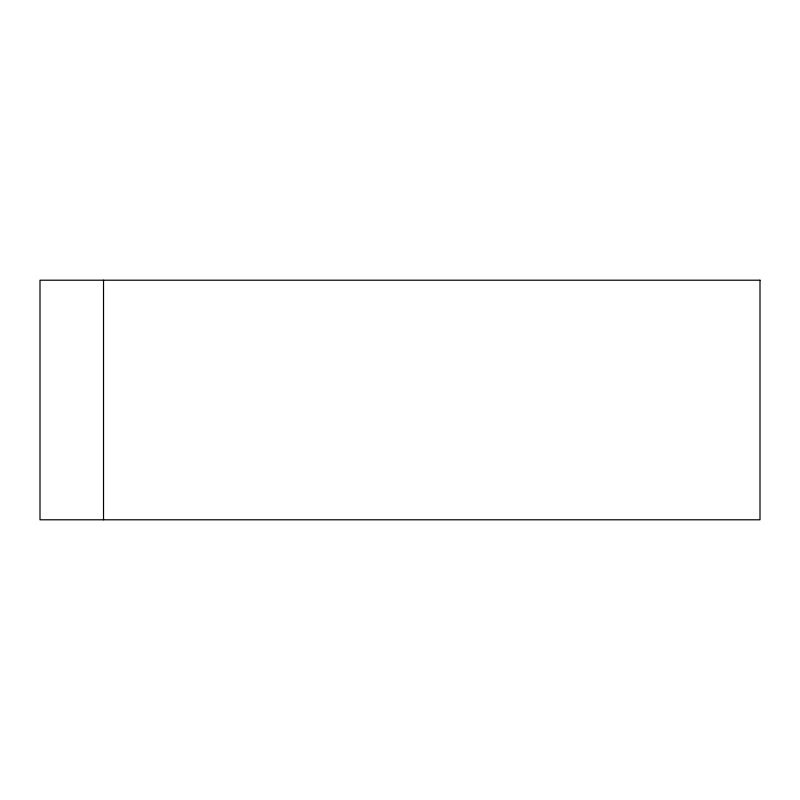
<?xml version="1.0" encoding="UTF-8"?>
<svg xmlns="http://www.w3.org/2000/svg" width="800" height="800" viewBox="0 0 800 800"><rect width="100%" height="100%" fill="white"/><g stroke="black" fill="none" stroke-linecap="round" stroke-linejoin="round"><path stroke-width="1.2" d="M103.52 280.21L103.52 519.79M760 280.21L40 280.21L40 519.79L760 519.79L760 280.21"/></g></svg>
